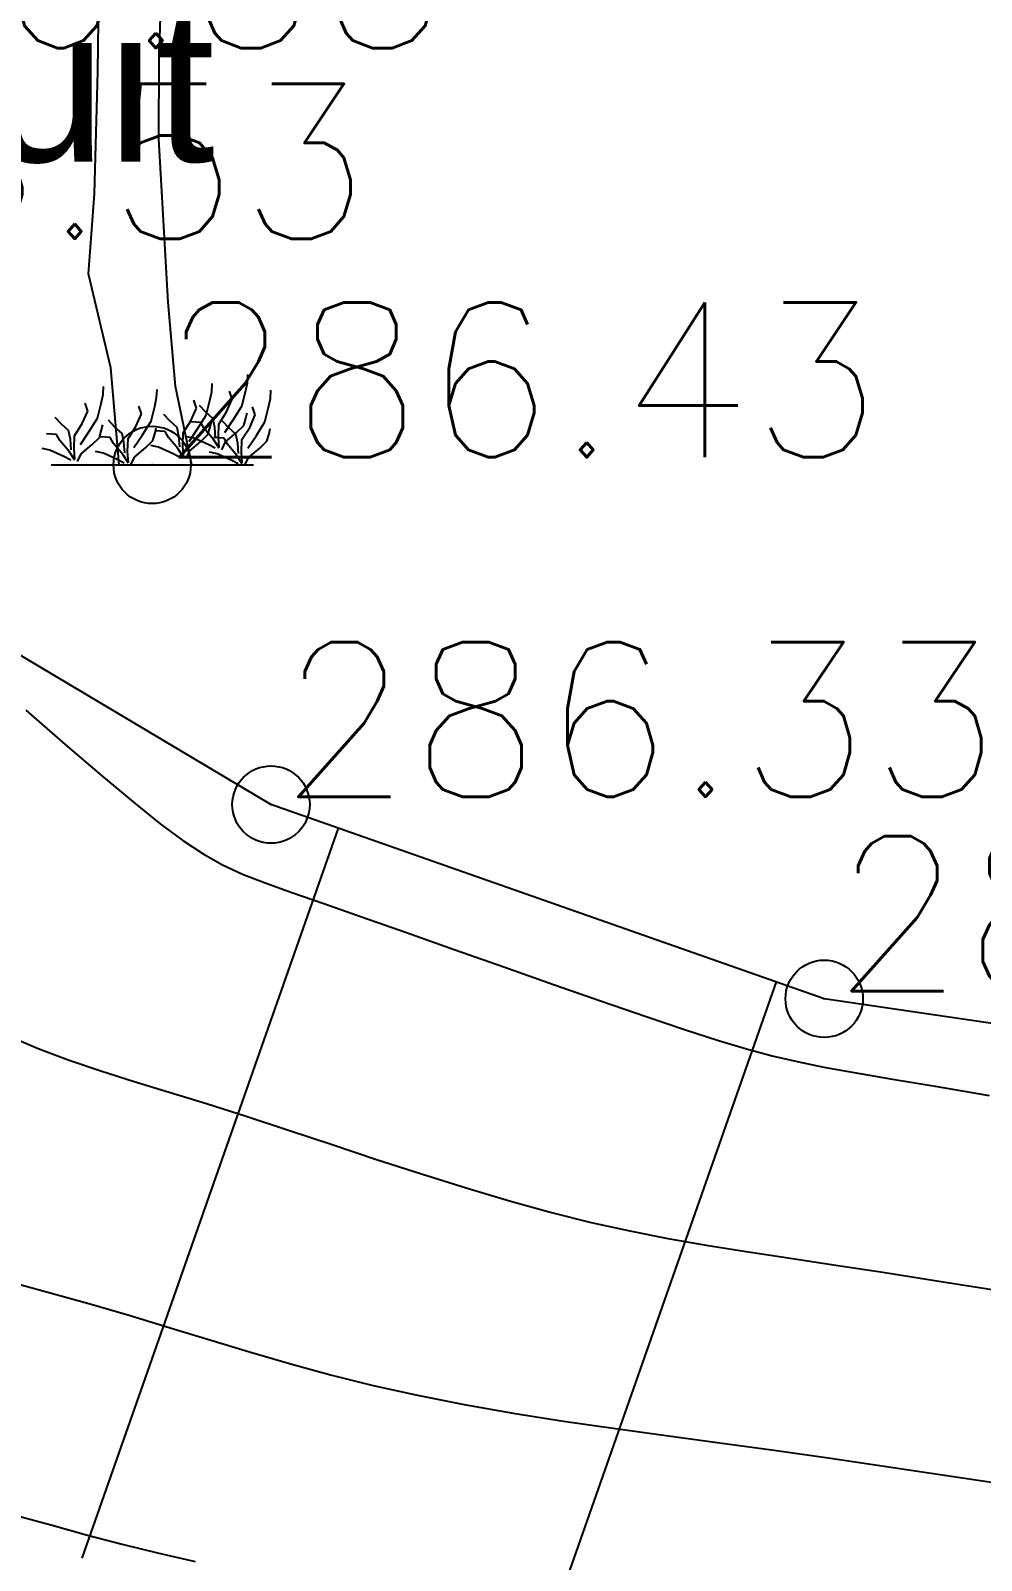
# Model space of a CAD drawing. Header units: millimetres. Extents: x 524954 to 526204, y 9523489 to 9524010.
# Drawn here: x 525934.96 to 525941.1, y 9523704.6 to 9523714.49 of the extents above; entities that cross this region are included whole.
import ezdxf

# ---------------------------------------------------------------- set-up
doc = ezdxf.new("R2010")
doc.units = ezdxf.units.MM
doc.header["$PDMODE"] = 32
doc.header["$PDSIZE"] = 0.5
doc.linetypes.add('ACAD_ISO12W100', pattern=[21, 12, -3, 0, -3, 0, -3])
doc.linetypes.add('CACHE2', pattern=[4.7625, 3.175, -1.5875])
for name, color, linetype in [('Arbre', 34, 'ACAD_ISO12W100'), ('CN_01_00', 3, 'Continuous'), ('CN_02_00', 4, 'Continuous'), ('CN_05_00', 6, 'Continuous'), ('Haut_Talus', 30, 'Continuous'), ('Talus', 2, 'Continuous'), ('TopoAlt', 3, 'Continuous'), ('TOPOJIS', 7, 'Continuous'), ('Toponomie', 7, 'CACHE2')]:
    doc.layers.add(name, color=color, linetype=linetype)
doc.styles.add('Simplex 1.0', font='Simplex.shx', dxfattribs={"width": 0.99, "height": 1})
doc.styles.get("Standard").update_dxf_attribs({"font": 'arial.ttf'})

# ---------------------------------------------------------------- blocks, each defined once
blk = doc.blocks.new('TCPOINT M')
at = {"color": 0}
blk.add_point((0, 0), dxfattribs=at)
at = {"layer": 'TopoAlt', "style": 'Simplex 1.0', "width": 0.99}
blk.add_attdef('ALT', (0.15, 0.15), '', height=1, dxfattribs=at)
blk = doc.blocks.new('v088')
at = {"linetype": 'Continuous'}
for p, q in [((0.0445, 2.6247), (0.064, 3.1786)), ((-0.3518, 2.5418), (-0.3436, 3.0457)), ((0.0429, 2.1085), (0.0445, 2.6247)), ((-0.3726, 1.7516), (-0.3518, 2.5418)), ((0.1022, 1.0525), (0.0429, 2.1085)), ((-0.4115, 1.2346), (-0.3726, 1.7516)), ((-0.2683, 0.6281), (-0.4115, 1.2346)), ((0.151, 0.5063), (0.1022, 1.0525)), ((-0.2127, 0), (-0.2683, 0.6281)), ((0.2565, 0), (0.151, 0.5063)), ((-0.6539, 0), (0.6539, 0))]:
    blk.add_line(p, q, dxfattribs=at)
at = {"color": 3, "linetype": 'Continuous'}
for p, q in [((-0.3173, 0.4544), (-0.3149, 0.5073)), ((0.3847, 0.4736), (0.3871, 0.5265)), ((0.6034, 0.4736), (0.6155, 0.5313)), ((0.6155, 0.5313), (0.6179, 0.5842)), ((-0.4159, 0.3486), (-0.4327, 0.3991)), ((-0.3534, 0.3029), (-0.3294, 0.3967)), ((-0.3294, 0.3967), (-0.3173, 0.4544)), ((0.0168, 0.3774), (0.0288, 0.4351)), ((0.0288, 0.4351), (0.0313, 0.488)), ((0.2861, 0.3678), (0.2693, 0.4183)), ((0.3486, 0.3221), (0.3726, 0.4159)), ((0.3726, 0.4159), (0.3847, 0.4736)), ((0.4808, 0.3438), (0.5169, 0.4255)), ((0.5169, 0.4255), (0.5001, 0.476)), ((0.5794, 0.3798), (0.6034, 0.4736)), ((0.7525, 0.3726), (0.7645, 0.4303)), ((0.7645, 0.4303), (0.7669, 0.4832)), ((-0.5866, 0.2645), (-0.6275, 0.3077)), ((-0.452, 0.2669), (-0.4159, 0.3486)), ((-0.4087, 0.214), (-0.3534, 0.3029)), ((-0.1058, 0.2476), (-0.0697, 0.3294)), ((-0.0697, 0.3294), (-0.0865, 0.3798)), ((-0.0072, 0.2837), (0.0168, 0.3774)), ((0.1154, 0.2837), (0.0745, 0.327)), ((0.25, 0.2861), (0.2861, 0.3678)), ((0.2933, 0.2332), (0.3486, 0.3221)), ((0.3462, 0.3414), (0.3053, 0.3847)), ((0.3919, 0.3005), (0.3462, 0.3414)), ((0.4039, 0.2428), (0.3919, 0.3005)), ((0.4303, 0.2645), (0.4808, 0.3438)), ((0.5241, 0.2909), (0.5794, 0.3798)), ((0.5914, 0.2548), (0.6058, 0.3029)), ((0.6058, 0.3029), (0.6131, 0.3366)), ((0.6299, 0.2428), (0.6659, 0.3246)), ((0.6659, 0.3246), (0.6491, 0.375)), ((0.7285, 0.2789), (0.7525, 0.3726)), ((-0.6179, 0.1971), (-0.6828, 0.2019)), ((-0.5409, 0.2236), (-0.5866, 0.2645)), ((-0.5289, 0.1659), (-0.5409, 0.2236)), ((-0.5025, 0.1875), (-0.452, 0.2669)), ((-0.464, 0.1322), (-0.4087, 0.214)), ((-0.3414, 0.1779), (-0.327, 0.226)), ((-0.327, 0.226), (-0.3197, 0.2596)), ((-0.2404, 0.2452), (-0.2813, 0.2885)), ((-0.1947, 0.2043), (-0.2404, 0.2452)), ((-0.1827, 0.1467), (-0.1947, 0.2043)), ((-0.1563, 0.1683), (-0.1058, 0.2476)), ((-0.0625, 0.1947), (-0.0072, 0.2837)), ((0.0048, 0.1587), (0.0192, 0.2068)), ((0.0192, 0.2068), (0.0264, 0.2404)), ((0.0841, 0.2164), (0.0192, 0.2212)), ((0.1058, 0.1779), (0.0841, 0.2164)), ((0.1611, 0.2428), (0.1154, 0.2837)), ((0.1731, 0.1851), (0.1611, 0.2428)), ((0.1971, 0.125), (0.1995, 0.2068)), ((0.1995, 0.2068), (0.25, 0.2861)), ((0.238, 0.1515), (0.2933, 0.2332)), ((0.3149, 0.2741), (0.25, 0.2789)), ((0.3366, 0.2356), (0.3149, 0.2741)), ((0.3967, 0.1635), (0.3366, 0.2356)), ((0.3606, 0.1971), (0.375, 0.2452)), ((0.375, 0.2452), (0.3823, 0.2789)), ((0.4087, 0.1755), (0.4039, 0.2428)), ((0.4279, 0.1827), (0.4303, 0.2645)), ((0.4953, 0.2404), (0.4544, 0.2837)), ((0.4688, 0.2092), (0.5241, 0.2909)), ((0.4736, 0.1491), (0.5457, 0.2092)), ((0.5409, 0.1995), (0.4953, 0.2404)), ((0.5529, 0.1418), (0.5409, 0.1995)), ((0.5457, 0.2092), (0.5914, 0.2548)), ((0.5794, 0.1635), (0.6299, 0.2428)), ((0.6732, 0.1899), (0.7285, 0.2789)), ((0.7405, 0.1539), (0.7549, 0.2019)), ((0.7549, 0.2019), (0.7621, 0.2356)), ((-0.6611, 0.0962), (-0.7116, 0.1058)), ((-0.5962, 0.1587), (-0.6179, 0.1971)), ((-0.5361, 0.0865), (-0.5962, 0.1587)), ((-0.5241, 0.0986), (-0.5289, 0.1659)), ((-0.5049, 0.1058), (-0.5025, 0.1875)), ((-0.5001, 0.0361), (-0.5049, 0.1058)), ((-0.4592, 0.0721), (-0.3871, 0.1322)), ((-0.3871, 0.1322), (-0.3414, 0.1779)), ((-0.2717, 0.1779), (-0.3366, 0.1827)), ((-0.25, 0.1394), (-0.2717, 0.1779)), ((-0.1899, 0.0673), (-0.25, 0.1394)), ((-0.1779, 0.0793), (-0.1827, 0.1467)), ((-0.1587, 0.0865), (-0.1563, 0.1683)), ((-0.1178, 0.113), (-0.0625, 0.1947)), ((-0.113, 0.0529), (-0.0409, 0.113)), ((-0.0409, 0.113), (0.0048, 0.1587)), ((0.0409, 0.1154), (-0.0096, 0.125)), ((0.1346, 0.0721), (0.0409, 0.1154)), ((0.1659, 0.1058), (0.1058, 0.1779)), ((0.2019, 0.0505), (0.1659, 0.1058)), ((0.1779, 0.1178), (0.1731, 0.1851)), ((0.2019, 0.0553), (0.1971, 0.125)), ((0.2717, 0.1731), (0.2212, 0.1827)), ((0.2428, 0.0914), (0.3149, 0.1515)), ((0.3654, 0.1298), (0.2717, 0.1731)), ((0.3149, 0.1515), (0.3606, 0.1971)), ((0.4063, 0.1082), (0.3654, 0.1298)), ((0.4327, 0.1082), (0.3967, 0.1635)), ((0.464, 0.1731), (0.3991, 0.1779)), ((0.4327, 0.113), (0.4279, 0.1827)), ((0.4496, 0.0986), (0.4736, 0.1491)), ((0.4856, 0.1346), (0.464, 0.1731)), ((0.5457, 0.0625), (0.4856, 0.1346)), ((0.5578, 0.0745), (0.5529, 0.1418)), ((0.577, 0.0817), (0.5794, 0.1635)), ((0.6179, 0.1082), (0.6732, 0.1899)), ((0.6227, 0.0481), (0.6948, 0.1082)), ((0.6948, 0.1082), (0.7405, 0.1539)), ((-0.5674, 0.0529), (-0.6611, 0.0962)), ((-0.5265, 0.0313), (-0.5674, 0.0529)), ((-0.5001, 0.0313), (-0.5361, 0.0865)), ((-0.4832, 0.0216), (-0.4592, 0.0721)), ((-0.3149, 0.0769), (-0.3654, 0.0865)), ((-0.2212, 0.0337), (-0.3149, 0.0769)), ((-0.1803, 0.012), (-0.2212, 0.0337)), ((-0.1539, 0.012), (-0.1899, 0.0673)), ((-0.1539, 0.0168), (-0.1587, 0.0865)), ((-0.137, 0.0024), (-0.113, 0.0529)), ((0.1755, 0.0505), (0.1346, 0.0721)), ((0.2188, 0.0409), (0.2428, 0.0914)), ((0.4207, 0.0721), (0.3702, 0.0817)), ((0.5145, 0.0288), (0.4207, 0.0721)), ((0.5554, 0.0072), (0.5145, 0.0288)), ((0.5818, 0.0072), (0.5457, 0.0625)), ((0.5818, 0.012), (0.577, 0.0817)), ((0.5986, -0.0024), (0.6227, 0.0481))]:
    blk.add_line(p, q, dxfattribs=at)

msp = doc.modelspace()

# ---------------------------------------------------------------- linework, layer by layer
at = {"layer": 'CN_01_00', "elevation": 283, "flags": 128}
msp.add_lwpolyline([(525934.8489, 9523704.8988), (525935.0956, 9523704.8313), (525935.3255, 9523704.7683), (525935.5493, 9523704.709), (525935.7773, 9523704.6524), (525936.0201, 9523704.5976)], dxfattribs=at)
at = {"layer": 'CN_02_00', "flags": 128}
for points, elevation in [([(525934.9254, 9523710.0991), (525935.1812, 9523709.8781), (525935.4158, 9523709.6771), (525935.6216, 9523709.5043), (525935.794, 9523709.3655), (525935.9405, 9523709.2564), (525936.0714, 9523709.1703), (525936.1969, 9523709.1005), (525936.3274, 9523709.0403), (525936.4732, 9523708.9829), (525936.6446, 9523708.9216), (525936.852, 9523708.8497), (525937.102, 9523708.7623), (525937.3869, 9523708.662), (525937.6951, 9523708.5531), (525938.0154, 9523708.44), (525938.3363, 9523708.3273), (525938.6464, 9523708.2191), (525938.9342, 9523708.12), (525939.1883, 9523708.0344), (525939.4016, 9523707.9652), (525939.5838, 9523707.9102), (525939.7487, 9523707.8656), (525939.9103, 9523707.8278), (525940.0826, 9523707.7929), (525940.2793, 9523707.7573), (525940.5145, 9523707.7172), (525940.8021, 9523707.669), (525941.1508, 9523707.61)], 286), ([(525934.7793, 9523706.4174), (525935.0597, 9523706.3411), (525935.3341, 9523706.2645), (525935.5999, 9523706.1867), (525935.8593, 9523706.1082), (525936.1154, 9523706.0299), (525936.3713, 9523705.9527), (525936.6303, 9523705.8773), (525936.8955, 9523705.8048), (525937.1701, 9523705.7358), (525937.4572, 9523705.6714), (525937.7592, 9523705.6119), (525938.0746, 9523705.5569), (525938.4014, 9523705.5052), (525938.7372, 9523705.4561), (525939.0798, 9523705.4085), (525939.4269, 9523705.3614), (525939.7764, 9523705.314), (525940.126, 9523705.2652), (525940.474, 9523705.2144), (525940.8206, 9523705.1622), (525941.1664, 9523705.1094)], 284)]:
    msp.add_lwpolyline(points, dxfattribs=dict(at, elevation=elevation))
at = {"layer": 'CN_05_00', "elevation": 285, "flags": 128}
msp.add_lwpolyline([(525934.8068, 9523707.9994), (525935.0056, 9523707.9131), (525935.2063, 9523707.8371), (525935.4121, 9523707.7674), (525935.6263, 9523707.7002), (525935.8522, 9523707.6314), (525936.093, 9523707.5571), (525936.351, 9523707.4745), (525936.6231, 9523707.3851), (525936.9053, 9523707.2915), (525937.1934, 9523707.1964), (525937.4833, 9523707.1023), (525937.7709, 9523707.0119), (525938.0521, 9523706.9279), (525938.3228, 9523706.8529), (525938.5804, 9523706.7886), (525938.8292, 9523706.7336), (525939.075, 9523706.6854), (525939.3237, 9523706.6419), (525939.5812, 9523706.6007), (525939.8531, 9523706.5593), (525940.1455, 9523706.5156), (525940.4641, 9523706.4671), (525940.8124, 9523706.4122), (525941.1848, 9523706.3522)], dxfattribs=at)
at = {"layer": 'Haut_Talus', "flags": 128}
msp.add_lwpolyline([(525967.0779, 9523715.3934), (525957.1922, 9523708.2532), (525951.5074, 9523706.5584), (525940.0856, 9523708.2342), (525936.5106, 9523709.4892), (525930.2165, 9523713.2371), (525920.6498, 9523712.5186), (525913.7171, 9523714.7465), (525902.9832, 9523716.877), (525892.0351, 9523719.5533), (525886.2049, 9523722.8157), (525884.4581, 9523724.1496), (525882.759, 9523726.1852), (525872.1538, 9523732.0709)], dxfattribs=at)
at = {"layer": 'Talus'}
for p, q in [((525936.9443, 9523709.3369), (525935.2881, 9523704.6192)), ((525939.775, 9523708.3432), (525938.1188, 9523703.6255))]:
    msp.add_line(p, q, dxfattribs=at)

# ---------------------------------------------------------------- block references
at = {"layer": 'Arbre'}
msp.add_blockref('v088', (525935.743, 9523711.684), dxfattribs=at)
at = {"layer": 'TOPOJIS'}
ref = msp.add_blockref('TCPOINT M', (525932.9589, 9523714.3286, 286.53), dxfattribs=at)
ref.add_attrib('ALT', '286.53', (525933.0089, 9523714.3786, 286.53), dxfattribs={"layer": 'TopoAlt', "height": 1, "style": 'Simplex 1.0', "width": 0.99})
ref = msp.add_blockref('TCPOINT M', (525932.4345, 9523713.096, 286.53), dxfattribs=at)
ref.add_attrib('ALT', '286.53', (525932.4845, 9523713.146, 286.53), dxfattribs={"layer": 'TopoAlt', "height": 1, "style": 'Simplex 1.0', "width": 0.99})
ref = msp.add_blockref('TCPOINT M', (525935.7428, 9523711.6841, 286.43), dxfattribs=at)
ref.add_attrib('ALT', '286.43', (525935.7928, 9523711.7341, 286.43), dxfattribs={"layer": 'TopoAlt', "height": 1, "style": 'Simplex 1.0', "width": 0.99})
ref = msp.add_blockref('TCPOINT M', (525936.5106, 9523709.4892, 286.33), dxfattribs=at)
ref.add_attrib('ALT', '286.33', (525936.5606, 9523709.5392, 286.33), dxfattribs={"layer": 'TopoAlt', "height": 1, "style": 'Simplex 1.0', "width": 0.99})
ref = msp.add_blockref('TCPOINT M', (525940.0856, 9523708.2342, 286.35), dxfattribs=at)
ref.add_attrib('ALT', '286.35', (525940.1356, 9523708.2842, 286.35), dxfattribs={"layer": 'TopoAlt', "height": 1, "style": 'Simplex 1.0', "width": 0.99})

# ---------------------------------------------------------------- texts
at = {"layer": 'Toponomie', "insert": (525913.603, 9523714.6437), "char_height": 1, "width": 42.682977, "attachment_point": 1}
msp.add_mtext('\\pxqc;Puit', dxfattribs=at)

doc.saveas('drawing.dxf')
